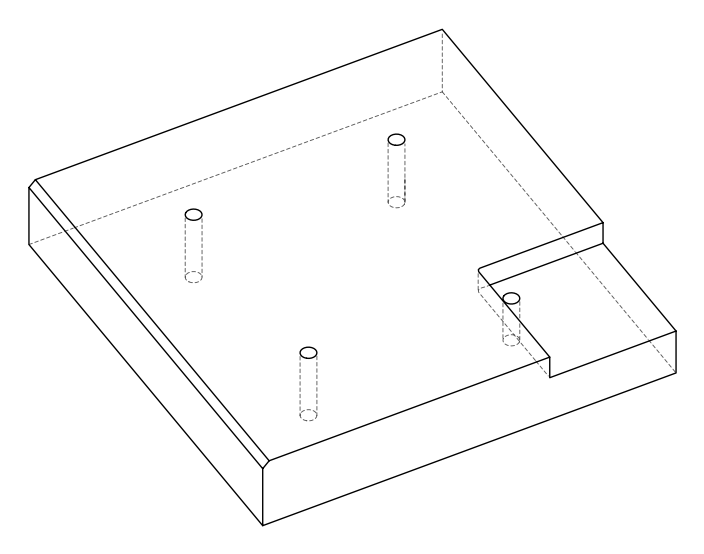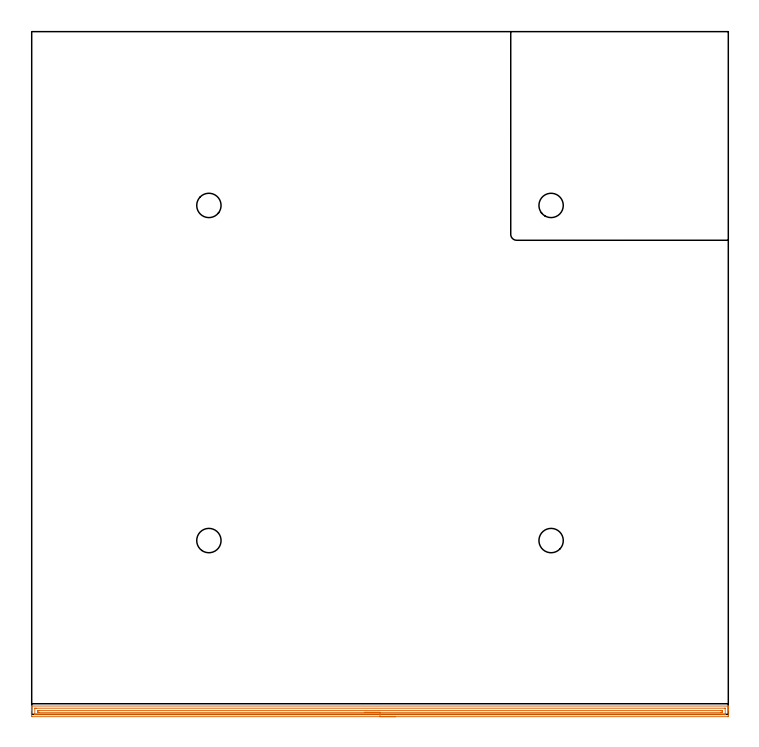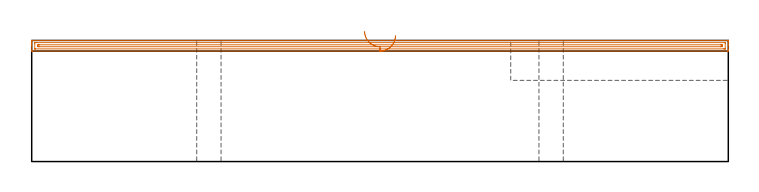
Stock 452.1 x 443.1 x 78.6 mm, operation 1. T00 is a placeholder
(PLAN: 14 operations, 10 tool changes, 193.6 min)
(1 AREA_MILL | FG_CHAMFER_SURFACE | UGT0205_001 | 11.03 min | 10762 mm3)
(2 MILL_CORNER_NOTCH_RECTANGULAR | CORNER_NOTCH_RECTANGULAR | NXT0201_008 | Follow Part, ap 1.5, ae 75% | 179.92 min | 495086 mm3)
(3 SPOT_DRILL | STEP1HOLE | NXT0321_9005460120000 | 0.03 min | 13 mm3)
(4 SPOT_DRILL_1 | STEP1HOLE_1 | NXT0321_9005460120000 | 0.03 min | 3 mm3)
(5 SPOT_DRILL_2 | STEP1HOLE_2 | NXT0321_9005460120000 | 0.03 min | 3 mm3)
(6 SPOT_DRILL_3 | STEP1HOLE_3 | NXT0321_9005460120000 | 0.04 min | 3 mm3)
(7 DRILL_THROUGH_HOLE_INTO_CENTER | STEP1HOLE | NXT0301_065 | 0.34 min | 5426 mm3)
(8 DRILL_TO_ENLARGE_THROUGH_HOLE | STEP1HOLE | UGT0301_240 | 0.35 min | 9954 mm3)
(9 DRILL_THROUGH_HOLE_INTO_CENTER_1 | STEP1HOLE_1 | NXT0301_065 | 0.34 min | 5397 mm3)
(10 DRILL_TO_ENLARGE_THROUGH_HOLE_1 | STEP1HOLE_1 | UGT0301_240 | 0.35 min | 9952 mm3)
(11 DRILL_THROUGH_HOLE_INTO_CENTER_2 | STEP1HOLE_2 | NXT0301_065 | 0.34 min | 5427 mm3)
(12 DRILL_TO_ENLARGE_THROUGH_HOLE_2 | STEP1HOLE_2 | UGT0301_240 | 0.35 min | 9942 mm3)
(13 DRILL_THROUGH_HOLE_INTO_CENTER_3 | STEP1HOLE_3 | NXT0301_065 | 0.24 min | 3632 mm3)
(14 DRILL_TO_ENLARGE_THROUGH_HOLE_3 | STEP1HOLE_3 | UGT0301_240 | 0.25 min | 6680 mm3)
(TOOL UGT0205_001 | Chamfer Mill 20 x 3 x 45 deg. | D20 FL50 Z2)
(TOOL NXT0201_008 | ENDMILL 6mm [2P460-0600-NA 1630] | D6 FL26 Z6)
(TOOL NXT0321_9005460120000 | NC Spot Drill, 142deg, 12mm, Carbide, Uncoated | D12 PA142 FL30 Z2)
(TOOL NXT0301_065 | Carbide Drill 9.4mm [860.1-0940-075A1-MM 2214] | D9.4 PA140 FL98 Z2)
(TOOL UGT0301_240 | Twist Drill 15.8 mm | D15.8 PA118 FL120 Z2)
(OP 1 AREA_MILL)
G17 G21 G94 G90
T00 M6
G54
G17 G0 G90 X236.05 Y-1.5 S1061 M3
G43 Z88.6 H0
Z81.7
G94 G1 X236.012 Z80.828 F250.
X235.898 Z79.964
X235.709 Z79.112
X235.447 Z78.28
X235.113 Z77.474
X234.71 Z76.7
X234.241 Z75.964
X233.71 Z75.272
X233.121 Z74.629
X232.478 Z74.04
X231.786 Z73.508
X231.05 Z73.04
X230.276 Z72.637
X229.47 Z72.303
X228.638 Z72.041
X227.786 Z71.852
X226.922 Z71.738
X226.05 Z71.7
X0.611
X0.225 Y-1.497 Z71.701
X0.01 Y-1.492 Z71.705
X0. Y-1.118 Z72.079
Y2.388 Z75.582
Y2.942 Z76.139
Y3.265 Z76.461
Y3.819 Z77.015
Y4.141 Z77.336
Y4.786 Z77.986
Y5.119 Z78.318
X0.002 Y5.261 Z78.454
X0.01 Y5.398 Z78.588
X0.164 Y5.4 Z78.6
X451.936
X452.09 Y5.398 Z78.588
X452.098 Y5.261 Z78.454
X452.1 Y5.119 Z78.318
Y4.787 Z77.986
Y4.141 Z77.336
Y2.942 Z76.139
Y2.388 Z75.582
Y-0.841 Z72.356
X452.097 Y-1.118 Z72.079
X452.09 Y-1.492 Z71.705
X451.875 Y-1.497 Z71.701
X451.489 Y-1.5 Z71.7
X226.05
Y-0.086 Z73.114
X2.396 Y-0.085 Z73.115
X2.236 Y-0.084 Z73.116
X2.047 Y-0.079 Z73.121
X2.009 Y-0.078 Z73.122
X2.005 Y-0.051 Z73.149
X2.003 Y-0.022 Z73.178
X2. Y0.147 Z73.347
X2.001 Y3.784 Z76.984
X2.005 Y3.887 Z77.087
X2.01 Y3.955 Z77.155
X2.015 Y3.979 Z77.179
X2.03 Y3.98 Z77.18
X2.396 Y3.985 Z77.185
X2.555
X3.289 Y3.986 Z77.186
X449.704 Y3.985 Z77.185
X449.864 Y3.984 Z77.184
X450.053 Y3.979 Z77.179
X450.091 Y3.978 Z77.178
X450.095 Y3.951 Z77.151
X450.097 Y3.922 Z77.122
X450.1 Y3.753 Z76.953
X450.099 Y0.116 Z73.316
X450.095 Y0.013 Z73.213
X450.09 Y-0.056 Z73.144
X450.085 Y-0.079 Z73.121
X450.07 Y-0.08 Z73.12
X449.704 Y-0.085 Z73.115
X449.545
X448.811 Y-0.086 Z73.114
X226.05
Y1.328 Z74.528
X5.075 Y1.329 Z74.529
X4.366 Y1.331 Z74.531
X4.182 Y1.335 Z74.535
X4.01 Y1.34 Z74.54
X4.005 Y1.512 Z74.712
X4.002 Y1.689 Z74.889
X4.005 Y2.388 Z75.588
X4.007 Y2.56 Z75.76
X4.182 Y2.564 Z75.764
X4.889 Y2.57 Z75.77
X5.075 Y2.571 Z75.771
X447.025
X447.734 Y2.569 Z75.769
X447.918 Y2.565 Z75.765
X448.09 Y2.56 Z75.76
X448.095 Y2.388 Z75.588
X448.098 Y2.211 Z75.411
X448.095 Y1.512 Z74.712
X448.093 Y1.34 Z74.54
X447.918 Y1.336 Z74.536
X447.211 Y1.329 Z74.529
X447.025
X226.05 Y1.328 Z74.528
X225.178 Z74.567
X224.313 Z74.68
X223.462 Z74.869
X222.63 Z75.132
X221.824 Z75.465
X221.05 Z75.868
X220.314 Z76.337
X219.622 Z76.868
X218.979 Z77.457
X218.39 Z78.101
X217.858 Z78.793
X217.39 Z79.528
X216.987 Z80.302
X216.653 Z81.108
X216.391 Z81.94
X216.202 Z82.792
X216.088 Z83.657
X216.05 Z84.528
G0 Z88.6
M5
M2
